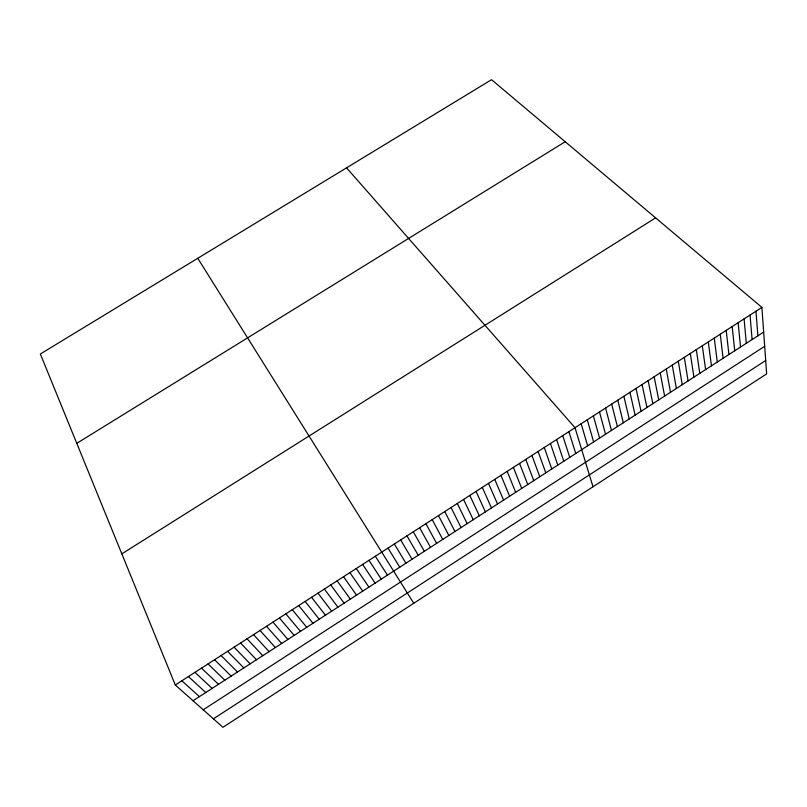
<?xml version="1.0" encoding="UTF-8"?>
<svg xmlns="http://www.w3.org/2000/svg" width="807" height="807" viewBox="0 0 807 807"><rect width="100%" height="100%" fill="white"/><g stroke="black" fill="none" stroke-linecap="round" stroke-linejoin="round"><path stroke-width="1.21" d="M203.223 709.797L764.683 346.304M213.391 718.825L765.692 360.507M193.034 700.748L763.664 332.091M175.301 685.002L761.909 307.406L491.544 79.691L40.35 353.991L175.301 685.002L222.944 727.309L766.65 373.883L761.909 307.406M121.837 553.854L655.607 217.88M76.776 443.336L565.203 141.729M181.857 680.775L199.41 696.633M188.414 676.559L205.775 692.517M194.961 672.342L212.14 688.411M201.498 668.135L218.495 684.306M208.035 663.929L224.84 680.2M214.561 659.722L231.175 676.105M221.078 655.536L237.51 672.019M227.584 651.34L243.835 667.934M234.091 647.153L250.16 663.848M240.587 642.977L256.465 659.773M247.073 638.801L262.779 655.698M253.559 634.625L269.074 651.622M260.025 630.459L275.369 647.557M266.492 626.293L281.653 643.502M346.546 167.836L575.018 427.7L592.994 486.762M272.958 622.136L287.928 639.447M279.404 617.98L294.192 635.391M285.849 613.834L300.456 631.346M292.285 609.688L306.721 627.301M298.721 605.553L312.965 623.266M305.147 601.417L319.209 619.231M311.563 597.291L325.443 615.206M317.968 593.165L331.677 611.181M324.364 589.039L337.901 607.157M330.759 584.924L344.115 603.142M337.155 580.818L350.319 599.137M343.53 576.712L356.523 595.122M349.905 572.607L362.716 591.128M356.27 568.511L368.91 587.123M362.625 564.416L375.094 583.128M368.981 560.33L381.267 579.144M375.326 556.245L387.441 575.159M413.759 603.273L197.765 258.29M388.006 548.084L399.768 567.19M394.341 544.009L405.921 563.215M400.665 539.933L412.074 559.241M406.98 535.868L418.228 555.266M413.295 531.803L424.371 551.302M419.61 527.738L430.504 547.338M425.904 523.682L436.627 543.373M432.199 519.637L442.75 539.419M438.483 515.592L448.863 535.475M444.758 511.547L454.966 531.531M451.032 507.512L461.069 527.586M457.297 503.477L467.162 523.652M463.561 499.452L473.245 519.718M469.805 495.427L479.328 515.794M476.049 491.402L485.4 511.87M482.293 487.388L491.473 507.946M488.517 483.383L497.536 504.032M494.741 479.378L503.588 500.118M500.955 475.373L509.631 496.214M507.169 471.379L515.673 492.31M513.373 467.384L521.705 488.406M519.567 463.4L527.738 484.513M525.75 459.415L533.76 480.619M531.934 455.43L539.772 476.735M538.108 451.456L545.784 472.852M544.281 447.482L551.786 468.978M550.445 443.517L557.778 465.104M556.598 439.563L563.77 461.231M562.741 435.598L569.752 457.367M568.885 431.644L575.734 453.504M581.151 423.756L587.667 445.797M587.274 419.811L593.629 441.943M593.387 415.877L599.581 438.1M599.49 411.943L605.522 434.267M605.593 408.019L611.464 430.424M611.686 404.095L617.395 426.59M617.779 400.181L623.317 422.767M623.861 396.267L629.238 418.944M629.934 392.353L635.149 415.121M635.997 388.449L641.061 411.308M642.059 384.546L646.962 407.495M648.112 380.652L652.853 403.682M654.164 376.758L658.744 399.879M660.207 372.864L664.625 396.076M666.239 368.981L670.496 392.283M672.261 365.107L676.367 388.49M678.284 361.223L682.228 384.707M684.306 357.36L688.089 380.924M690.308 353.486L693.939 377.141M696.31 349.623L699.78 373.369M702.312 345.769L705.621 369.596M708.294 341.906L711.451 365.823M714.276 338.062L717.282 362.061M720.258 334.209L723.102 358.298M726.219 330.366L728.913 354.545M732.191 326.532L734.723 350.793M738.143 322.699L740.523 347.04M744.094 318.866L746.314 343.298M750.036 315.043L752.104 339.555M755.977 311.22L757.894 335.823"/></g></svg>
